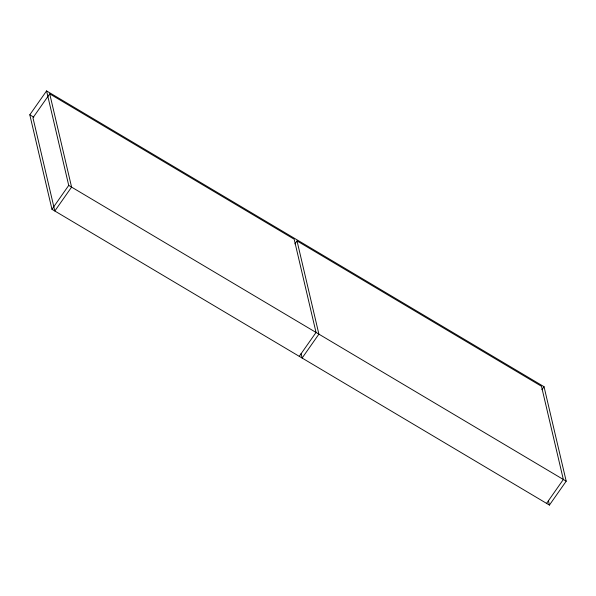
<?xml version="1.0" encoding="UTF-8"?>
<svg xmlns="http://www.w3.org/2000/svg" width="596" height="596" viewBox="0 0 596 596"><rect width="100%" height="100%" fill="white"/><g stroke="black" fill="none" stroke-linecap="round" stroke-linejoin="round"><path stroke-width="0.89" d="M29.8 114.812L46.57 90.92L544.036 386.7L566.2 481.188L549.43 505.08L51.964 209.3L29.8 114.812L33.801 117.189M49.721 93.877L32.951 117.77L54.825 210.999L71.587 187.107L49.721 93.877L294.171 239.22L316.036 332.449L299.267 356.341M51.964 209.3L68.726 185.408L46.57 90.92M294.931 243.906L297.024 240.918L541.473 386.26L563.339 479.489L546.577 503.382M541.943 389.687L544.036 386.7M68.726 185.408L566.2 481.188M548.38 500.58L549.43 505.08M297.024 240.918L318.897 334.147L302.127 358.04L301.069 353.517"/></g></svg>
